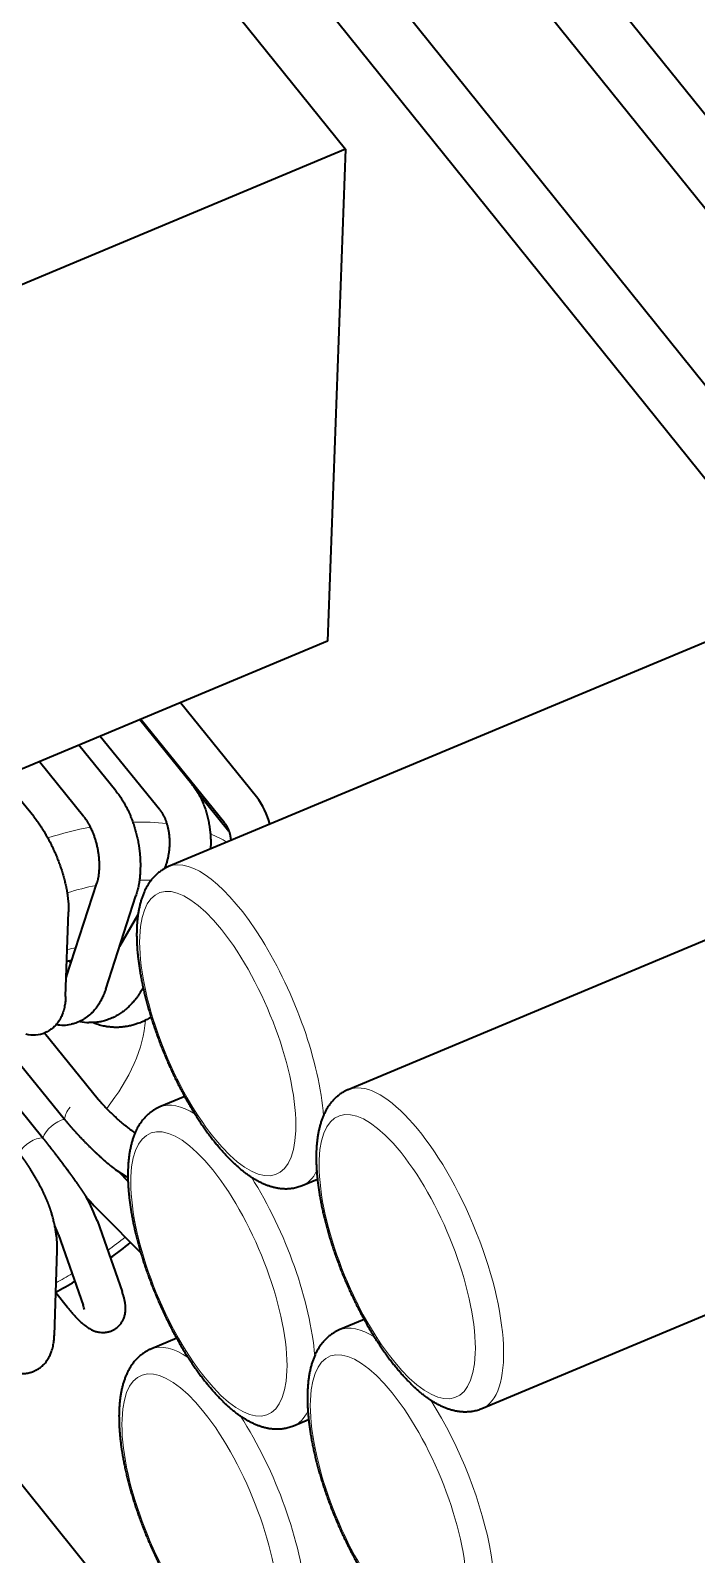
# Model space of a CAD drawing. Extents: x 23 to 417, y 3 to 294.
# Drawn here: x 363.26 to 366.49, y 124.53 to 131.93 of the extents above; entities that cross this region are included whole.
import ezdxf

# ---------------------------------------------------------------- set-up
doc = ezdxf.new("R2010")
doc.units = 0
doc.layers.get('0').update_dxf_attribs({"lineweight": 13})

# ---------------------------------------------------------------- blocks, each defined once
blk = doc.blocks.new('BLOCK4683')
at = {"color": 7, "lineweight": 35}
blk.add_line((88.586, 4.394), (-1.494, 116.384), dxfattribs=at)
blk = doc.blocks.new('BLOCK4697')
at = {"color": 7, "lineweight": 35}
for p, q in [((-15.001, 32.299), (43.858, -40.876)), ((-16.375, 31.724), (42.484, -41.451)), ((11.213, 6.273), (44.609, -35.246)), ((9.839, 5.698), (43.235, -35.821))]:
    blk.add_line(p, q, dxfattribs=at)
at = {"color": 7, "lineweight": 35, "ltscale": 0.167404}
blk.add_line((18.841, -14.912), (23.037, -20.129), dxfattribs=at)
at = {"color": 7, "lineweight": 35, "ltscale": 0.325814}
for p, q in [((23.037, -20.129), (11.015, -25.161)), ((22.6, -32.075), (10.578, -37.106))]:
    blk.add_line(p, q, dxfattribs=at)
at = {"color": 7, "lineweight": 35, "ltscale": 0.298843}
blk.add_line((23.037, -20.129), (22.6, -32.075), dxfattribs=at)
at = {"color": 7, "lineweight": 35, "ltscale": 0.358396}
for p, q in [((31.969, -32.012), (18.745, -37.546)), ((36.326, -37.428), (23.101, -42.962)), ((39.568, -45.176), (26.344, -50.711))]:
    blk.add_line(p, q, dxfattribs=at)
at = {"color": 7, "lineweight": 35, "ltscale": 0.073376}
blk.add_line((20.876, -35.851), (19.031, -33.569), dxfattribs=at)
at = {"color": 7, "lineweight": 35, "ltscale": 0.050164}
blk.add_line((19.308, -35.541), (18.047, -33.981), dxfattribs=at)
at = {"color": 7, "lineweight": 35, "ltscale": 0.080655}
blk.add_line((20.098, -36.48), (18.07, -33.971), dxfattribs=at)
at = {"color": 7, "lineweight": 35, "ltscale": 0.057442}
blk.add_line((18.53, -36.17), (17.086, -34.383), dxfattribs=at)
at = {"color": 7, "lineweight": 35, "ltscale": 0.035572}
blk.add_line((17.465, -35.705), (16.57, -34.598), dxfattribs=at)
at = {"color": 7, "lineweight": 35, "ltscale": 0.04285}
blk.add_line((16.687, -36.334), (15.61, -35.001), dxfattribs=at)
at = {"color": 7, "lineweight": 35, "ltscale": 0.030595}
blk.add_line((15.471, -36.332), (14.702, -35.38), dxfattribs=at)
at = {"color": 7, "lineweight": 35, "ltscale": 0.030753}
blk.add_line((19.435, -35.727), (20.208, -36.683), dxfattribs=at)
at = {"color": 7, "lineweight": 35, "ltscale": 0.059511}
for p, q in [((16.268, -40.213), (17.001, -37.948)), ((17.22, -40.521), (17.953, -38.256))]:
    blk.add_line(p, q, dxfattribs=at)
at = {"color": 7, "lineweight": 35, "ltscale": 0.051422}
for p, q in [((16.247, -40.697), (16.316, -38.641)), ((15.973, -48.92), (16.041, -46.864))]:
    blk.add_line(p, q, dxfattribs=at)
at = {"color": 7, "lineweight": 35, "ltscale": 0.022097}
blk.add_line((17.559, -39.474), (18.003, -38.71), dxfattribs=at)
at = {"color": 7, "lineweight": 35, "ltscale": 0.003026}
blk.add_line((16.276, -39.84), (16.395, -39.821), dxfattribs=at)
at = {"color": 7, "lineweight": 35, "ltscale": 0.00174}
blk.add_line((16.331, -39.831), (16.374, -39.885), dxfattribs=at)
at = {"color": 7, "lineweight": 35, "ltscale": 0.000519333}
blk.add_line((16.268, -40.213), (16.262, -40.232), dxfattribs=at)
at = {"color": 7, "lineweight": 35, "ltscale": 0.001478}
blk.add_line((18.098, -40.536), (18.128, -40.485), dxfattribs=at)
at = {"color": 7, "lineweight": 35, "ltscale": 0.001292}
blk.add_line((16.955, -41.353), (16.908, -41.333), dxfattribs=at)
at = {"color": 7, "lineweight": 35, "ltscale": 0.051754}
blk.add_line((15.737, -41.581), (17.039, -43.191), dxfattribs=at)
at = {"color": 7, "lineweight": 35, "ltscale": 0.053467}
blk.add_line((14.876, -42.015), (16.221, -43.679), dxfattribs=at)
at = {"color": 7, "lineweight": 35, "ltscale": 0.053729}
blk.add_line((14.345, -42.462), (15.696, -44.134), dxfattribs=at)
at = {"color": 7, "lineweight": 35, "ltscale": 0.016406}
for p, q in [((19.137, -43.128), (18.531, -43.381)), ((23.493, -48.544), (22.888, -48.797))]:
    blk.add_line(p, q, dxfattribs=at)
at = {"color": 7, "lineweight": 35, "ltscale": 0.007182}
blk.add_line((17.752, -45.181), (17.556, -44.971), dxfattribs=at)
at = {"color": 7, "lineweight": 35, "ltscale": 0.01}
for p, q in [((22.357, -45.141), (21.988, -45.295)), ((22.143, -50.975), (21.774, -51.13))]:
    blk.add_line(p, q, dxfattribs=at)
at = {"color": 7, "lineweight": 35, "ltscale": 0.045231}
for p, q in [((17.017, -46.158), (17.617, -47.865)), ((16.074, -46.49), (16.674, -48.196))]:
    blk.add_line(p, q, dxfattribs=at)
at = {"color": 7, "lineweight": 35, "ltscale": 0.033367}
blk.add_line((17.132, -45.977), (18.071, -46.926), dxfattribs=at)
at = {"color": 7, "lineweight": 35, "ltscale": 0.011234}
blk.add_line((16.289, -48.248), (16.007, -47.898), dxfattribs=at)
at = {"color": 7, "lineweight": 35, "ltscale": 0.016978}
blk.add_line((18.943, -48.998), (18.316, -49.26), dxfattribs=at)
at = {"color": 7, "lineweight": 35}
for centre, radius, start, end in [((19.528, -36.92), 1.72, 13.5136, 38.4104), ((16.189, -40.437), 0.957, 259.7795, 281.5288), ((16.864, -40.133), 1.201, 257.068, 267.5276), ((15.473, -40.891), 0.739, 254.9829, 292.1631), ((20.012, -41.159), 4.531, 235.5961, 240.1435), ((12.645, -47.783), 4.665, 20.3851, 28.3945), ((26.948, -36.372), 13.734, 222.08, 224.3794), ((13.584, -47.393), 2.649, 19.9351, 25.0596), ((9.746, -36.466), 13.019, 305.6287, 308.3502), ((10.186, -37.153), 12.203, 298.4906, 300.9884), ((15.989, -48.453), 0.731, 12.2814, 20.5065)]:
    blk.add_arc(centre, radius, start, end, dxfattribs=at)
at = {"color": 7, "lineweight": 13}
for centre, major_axis, ratio, start_param, end_param in [((14.749, -42.655), (-6.222, -5.028), 0.580228, 3.963904, 4.11845), ((14.749, -42.655), (-6.222, -5.028), 0.580228, 3.661771, 3.801009), ((14.749, -42.655), (-6.222, -5.028), 0.580228, 3.365503, 3.456997), ((20.366, -41.421), (-1.621, 3.874), 0.365278, 3.972947, 6.283164), ((15.261, -43.289), (-5.444, -4.4), 0.580228, 3.98324, 4.10299), ((19.937, -41.6), (-1.428, 3.413), 0.365278, 5.381185, 11.66437), ((15.261, -43.289), (-5.444, -4.4), 0.580228, 3.739519, 3.793849), ((15.261, -43.289), (-3.889, -3.143), 0.580228, 3.982335, 4.033062), ((15.261, -43.289), (-3.889, -3.143), 0.580228, 3.701947, 3.705207), ((16.224, -40.494), (-0.389, -0.314), 0.580228, 4.107845, 4.176913), ((14.749, -42.655), (-3.111, -2.514), 0.580228, 1.944299, 2.654278), ((24.723, -46.836), (-1.621, 3.874), 0.365278, 3.141572, 6.283164), ((20.153, -47.255), (-1.621, 3.874), 0.365278, 5.792624, 6.283164), ((15.261, -43.289), (-3.889, -3.143), 0.580228, 2.229232, 2.245642), ((24.293, -47.016), (-1.428, 3.413), 0.365278, 5.381185, 11.66437), ((16.65, -43.505), (-0.389, -0.314), 0.580228, 5.032707, 5.801534), ((19.723, -47.435), (-1.428, 3.413), 0.365278, 5.381185, 11.66437), ((16.105, -44.055), (-0.389, -0.314), 0.580228, 4.00208, 5.539735), ((15.477, -44.52), (-0.389, -0.314), 0.580228, 3.740281, 5.277936), ((15.261, -43.289), (-3.889, -3.143), 0.580228, 1.718488, 1.725798), ((20.153, -47.255), (-1.621, 3.874), 0.365278, 3.972947, 5.146515), ((20.366, -41.421), (-1.621, 3.874), 0.365278, 3.141572, 3.447319), ((15.261, -43.289), (-3.889, -3.143), 0.580228, 1.50817, 1.517861), ((15.261, -43.289), (-5.444, -4.4), 0.580228, 1.472308, 1.548787), ((15.261, -43.289), (-5.444, -4.4), 0.580228, 1.258158, 1.323625), ((24.509, -52.671), (-1.621, 3.874), 0.365278, 5.792624, 6.283164), ((19.937, -53.134), (-1.621, 3.874), 0.365278, 5.766769, 6.283164), ((24.08, -52.851), (-1.428, 3.413), 0.365278, 5.381185, 11.66437), ((19.508, -53.314), (-1.428, 3.413), 0.365278, 5.381185, 11.66437), ((24.509, -52.671), (-1.621, 3.874), 0.365278, 3.141572, 5.146515), ((19.937, -53.134), (-1.621, 3.874), 0.365278, 3.972947, 5.171092), ((20.153, -47.255), (-1.621, 3.874), 0.365278, 3.141572, 3.447319)]:
    blk.add_ellipse(centre, major_axis=major_axis, ratio=ratio, start_param=start_param, end_param=end_param, dxfattribs=at)
at = {"color": 7, "lineweight": 35}
for points, degree, knots in [([(17.465, -35.705), (17.477, -35.72), (17.501, -35.751), (17.536, -35.798), (17.569, -35.846), (17.602, -35.896), (17.634, -35.946), (17.664, -35.998), (17.694, -36.051), (17.727, -36.113), (17.76, -36.181), (17.794, -36.256), (17.823, -36.322), (17.847, -36.385), (17.869, -36.443), (17.89, -36.502), (17.909, -36.562), (17.928, -36.622), (17.945, -36.682), (17.961, -36.743), (17.976, -36.805), (17.99, -36.866), (18.003, -36.928), (18.014, -36.99), (18.024, -37.053), (18.033, -37.115), (18.041, -37.178), (18.047, -37.24), (18.052, -37.303), (18.056, -37.365), (18.059, -37.427), (18.06, -37.489), (18.06, -37.554), (18.058, -37.627), (18.054, -37.709), (18.048, -37.786), (18.04, -37.854), (18.032, -37.913), (18.023, -37.972), (18.012, -38.03), (17.999, -38.088), (17.985, -38.145), (17.97, -38.201), (17.959, -38.238), (17.953, -38.256)], 3, [0, 0, 0, 0, 0.058179, 0.116757, 0.175732, 0.235105, 0.294624, 0.354532, 0.414825, 0.475489, 0.56647, 0.643482, 0.720973, 0.783006, 0.845297, 0.907814, 0.970534, 1.033374, 1.096356, 1.159446, 1.222612, 1.28581, 1.34902, 1.412208, 1.47534, 1.538408, 1.601357, 1.664157, 1.726774, 1.789245, 1.851476, 1.913445, 1.975124, 2.046847, 2.133266, 2.218984, 2.279215, 2.339063, 2.398515, 2.457568, 2.516534, 2.575102, 2.633281, 2.691084, 2.691084, 2.691084, 2.691084]), ([(19.308, -35.541), (19.321, -35.557), (19.347, -35.59), (19.383, -35.641), (19.418, -35.693), (19.458, -35.757), (19.497, -35.826), (19.535, -35.902), (19.566, -35.967), (19.592, -36.03), (19.615, -36.09), (19.637, -36.151), (19.657, -36.212), (19.675, -36.274), (19.692, -36.337), (19.706, -36.4), (19.72, -36.464), (19.731, -36.529), (19.741, -36.594), (19.75, -36.659), (19.757, -36.732), (19.763, -36.811), (19.767, -36.898), (19.767, -36.979), (19.766, -37.054), (19.764, -37.098), (19.762, -37.12)], 3, [0, 0, 0, 0, 0.062309, 0.124869, 0.187682, 0.250856, 0.349924, 0.427061, 0.503725, 0.567525, 0.631604, 0.69595, 0.760535, 0.825221, 0.890142, 0.95529, 1.02063, 1.086083, 1.151708, 1.217493, 1.284238, 1.369889, 1.455234, 1.54731, 1.613544, 1.679787, 1.679787, 1.679787, 1.679787]), ([(18.53, -36.17), (18.536, -36.176), (18.547, -36.19), (18.562, -36.212), (18.578, -36.236), (18.597, -36.266), (18.616, -36.299), (18.635, -36.337), (18.651, -36.371), (18.665, -36.405), (18.677, -36.437), (18.689, -36.471), (18.701, -36.506), (18.711, -36.541), (18.721, -36.578), (18.73, -36.615), (18.738, -36.653), (18.745, -36.692), (18.751, -36.732), (18.756, -36.772), (18.761, -36.816), (18.764, -36.865), (18.767, -36.92), (18.767, -36.971), (18.766, -37.018), (18.764, -37.06), (18.762, -37.101), (18.758, -37.137), (18.753, -37.184), (18.745, -37.239), (18.734, -37.297), (18.724, -37.344), (18.714, -37.382), (18.704, -37.42), (18.693, -37.458), (18.681, -37.494), (18.668, -37.53), (18.654, -37.564), (18.645, -37.587), (18.64, -37.598)], 3, [0, 0, 0, 0, 0.025941, 0.053032, 0.081263, 0.110642, 0.158621, 0.197474, 0.237483, 0.271514, 0.306407, 0.342124, 0.378619, 0.415733, 0.45353, 0.491951, 0.53095, 0.570388, 0.610302, 0.650627, 0.69152, 0.744369, 0.797117, 0.856147, 0.897745, 0.939368, 0.981176, 1.020524, 1.049291, 1.122989, 1.186387, 1.226696, 1.266589, 1.306012, 1.344917, 1.383325, 1.421092, 1.458181, 1.494555, 1.494555, 1.494555, 1.494555]), ([(15.471, -36.332), (15.483, -36.346), (15.505, -36.374), (15.538, -36.417), (15.57, -36.462), (15.602, -36.507), (15.634, -36.553), (15.665, -36.6), (15.695, -36.648), (15.725, -36.697), (15.755, -36.747), (15.784, -36.797), (15.812, -36.848), (15.84, -36.9), (15.868, -36.952), (15.894, -37.005), (15.92, -37.059), (15.946, -37.113), (15.971, -37.168), (15.995, -37.223), (16.018, -37.278), (16.041, -37.334), (16.063, -37.389), (16.084, -37.445), (16.105, -37.502), (16.124, -37.558), (16.143, -37.614), (16.161, -37.67), (16.178, -37.727), (16.194, -37.783), (16.209, -37.839), (16.224, -37.895), (16.237, -37.95), (16.25, -38.006), (16.261, -38.061), (16.272, -38.115), (16.281, -38.17), (16.291, -38.231), (16.299, -38.298), (16.307, -38.369), (16.312, -38.432), (16.315, -38.488), (16.317, -38.539), (16.317, -38.59), (16.316, -38.624), (16.316, -38.641)], 3, [0, 0, 0, 0, 0.053647, 0.107895, 0.162731, 0.218148, 0.273992, 0.330377, 0.387272, 0.444647, 0.502413, 0.560594, 0.619155, 0.678054, 0.737231, 0.796664, 0.856315, 0.916139, 0.976083, 1.03611, 1.096176, 1.156236, 1.216247, 1.27616, 1.335931, 1.395517, 1.454889, 1.513991, 1.572779, 1.631217, 1.689305, 1.746969, 1.804173, 1.860885, 1.917173, 1.972916, 2.028097, 2.08269, 2.157875, 2.231899, 2.29586, 2.347998, 2.399582, 2.450635, 2.501189, 2.501189, 2.501189, 2.501189]), ([(16.687, -36.334), (16.693, -36.341), (16.706, -36.357), (16.724, -36.382), (16.742, -36.409), (16.761, -36.437), (16.779, -36.466), (16.797, -36.497), (16.815, -36.529), (16.836, -36.568), (16.857, -36.611), (16.879, -36.659), (16.898, -36.703), (16.914, -36.744), (16.929, -36.784), (16.943, -36.824), (16.956, -36.864), (16.969, -36.905), (16.981, -36.947), (16.992, -36.989), (17.002, -37.032), (17.012, -37.075), (17.021, -37.118), (17.028, -37.161), (17.035, -37.204), (17.042, -37.247), (17.047, -37.29), (17.051, -37.333), (17.055, -37.375), (17.057, -37.417), (17.059, -37.459), (17.06, -37.5), (17.06, -37.543), (17.059, -37.59), (17.056, -37.641), (17.052, -37.689), (17.048, -37.731), (17.043, -37.766), (17.038, -37.799), (17.032, -37.832), (17.025, -37.863), (17.018, -37.893), (17.01, -37.921), (17.004, -37.939), (17.001, -37.948)], 3, [0, 0, 0, 0, 0.029675, 0.060701, 0.093028, 0.126597, 0.161172, 0.196848, 0.233552, 0.271227, 0.328954, 0.3788, 0.429768, 0.471085, 0.512955, 0.555315, 0.598096, 0.641211, 0.684613, 0.728238, 0.772019, 0.815883, 0.859768, 0.903609, 0.947339, 0.990902, 1.034221, 1.077227, 1.119859, 1.162072, 1.203777, 1.244901, 1.285382, 1.331765, 1.386652, 1.439728, 1.476148, 1.511504, 1.54574, 1.578792, 1.610755, 1.641392, 1.670637, 1.698429, 1.698429, 1.698429, 1.698429]), ([(20.098, -36.48), (20.103, -36.486), (20.113, -36.499), (20.127, -36.518), (20.14, -36.539), (20.154, -36.561), (20.166, -36.585), (20.178, -36.609), (20.19, -36.635), (20.201, -36.662), (20.211, -36.69), (20.22, -36.719), (20.229, -36.749), (20.236, -36.78), (20.243, -36.812), (20.249, -36.845), (20.253, -36.879), (20.256, -36.902), (20.257, -36.913)], 3, [0, 0, 0, 0, 0.0234555, 0.0476674, 0.0726734, 0.0984875, 0.1249781, 0.1523017, 0.180462, 0.2094502, 0.2391138, 0.269603, 0.300894, 0.3329518, 0.3656547, 0.3990993, 0.4332559, 0.4680761, 0.4680761, 0.4680761, 0.4680761]), ([(18.745, -37.546), (18.722, -37.556), (18.678, -37.576), (18.622, -37.608), (18.575, -37.637), (18.538, -37.663), (18.502, -37.691), (18.467, -37.72), (18.433, -37.751), (18.401, -37.783), (18.37, -37.816), (18.34, -37.852), (18.311, -37.889), (18.279, -37.933), (18.247, -37.982), (18.214, -38.036), (18.185, -38.092), (18.16, -38.144), (18.14, -38.19), (18.124, -38.231), (18.108, -38.272), (18.094, -38.313), (18.08, -38.356), (18.067, -38.398), (18.056, -38.442), (18.045, -38.486), (18.035, -38.53), (18.025, -38.574), (18.017, -38.619), (18.009, -38.665), (18.002, -38.711), (17.996, -38.758), (17.99, -38.805), (17.985, -38.854), (17.981, -38.904), (17.977, -38.957), (17.975, -39.01), (17.972, -39.063), (17.971, -39.117), (17.97, -39.171), (17.97, -39.227), (17.971, -39.296), (17.974, -39.38), (17.979, -39.478), (17.986, -39.578), (17.994, -39.664), (18.002, -39.735), (18.008, -39.79), (18.015, -39.847), (18.023, -39.903), (18.031, -39.96), (18.039, -40.018), (18.049, -40.075), (18.058, -40.133), (18.069, -40.192), (18.079, -40.25), (18.091, -40.309), (18.103, -40.368), (18.115, -40.428), (18.128, -40.488), (18.142, -40.548), (18.156, -40.608), (18.171, -40.668), (18.186, -40.729), (18.201, -40.79), (18.217, -40.851), (18.234, -40.912), (18.251, -40.973), (18.269, -41.035), (18.287, -41.096), (18.305, -41.158), (18.324, -41.22), (18.344, -41.281), (18.364, -41.343), (18.384, -41.405), (18.405, -41.467), (18.426, -41.529), (18.448, -41.591), (18.47, -41.653), (18.493, -41.715), (18.516, -41.777), (18.539, -41.839), (18.563, -41.9), (18.588, -41.962), (18.612, -42.023), (18.637, -42.085), (18.663, -42.146), (18.689, -42.207), (18.715, -42.268), (18.741, -42.328), (18.768, -42.389), (18.796, -42.449), (18.823, -42.509), (18.851, -42.569), (18.88, -42.628), (18.908, -42.688), (18.937, -42.746), (18.966, -42.805), (18.996, -42.863), (19.026, -42.921), (19.056, -42.979), (19.087, -43.036), (19.117, -43.093), (19.148, -43.149), (19.18, -43.205), (19.211, -43.26), (19.243, -43.315), (19.275, -43.37), (19.307, -43.424), (19.339, -43.478), (19.372, -43.531), (19.405, -43.584), (19.438, -43.636), (19.471, -43.687), (19.505, -43.738), (19.539, -43.789), (19.572, -43.839), (19.606, -43.888), (19.641, -43.937), (19.675, -43.985), (19.71, -44.032), (19.744, -44.079), (19.779, -44.125), (19.814, -44.171), (19.849, -44.215), (19.873, -44.245), (19.884, -44.26)], 3, [0, 0, 0, 0, 0.073556, 0.147034, 0.192854, 0.238583, 0.284209, 0.329723, 0.375119, 0.420396, 0.465559, 0.510617, 0.559775, 0.608846, 0.672294, 0.735717, 0.799198, 0.862822, 0.906462, 0.950238, 0.994183, 1.038325, 1.082692, 1.12731, 1.172204, 1.217403, 1.262603, 1.308145, 1.354047, 1.400326, 1.446998, 1.494078, 1.541579, 1.589516, 1.641351, 1.693709, 1.746599, 1.800029, 1.854006, 1.908537, 1.963624, 2.019271, 2.116282, 2.214953, 2.315274, 2.417228, 2.472913, 2.529128, 2.585739, 2.64286, 2.700372, 2.758373, 2.816757, 2.875609, 2.93481, 2.994457, 3.054461, 3.114888, 3.175657, 3.236824, 3.298316, 3.360181, 3.422342, 3.484848, 3.547642, 3.610754, 3.674133, 3.737805, 3.801719, 3.865898, 3.930291, 3.99492, 4.059744, 4.124776, 4.189978, 4.255359, 4.320884, 4.386558, 4.452348, 4.518257, 4.584258, 4.650347, 4.716502, 4.782715, 4.848967, 4.915246, 4.981537, 5.047825, 5.114097, 5.180336, 5.246532, 5.312664, 5.378727, 5.444696, 5.51057, 5.57632, 5.641947, 5.70742, 5.772744, 5.837885, 5.902851, 5.967605, 6.032164, 6.096482, 6.160576, 6.224401, 6.287979, 6.35126, 6.414271, 6.476959, 6.539365, 6.601421, 6.663167, 6.724536, 6.785576, 6.846214, 6.906507, 6.966375, 7.025901, 7.084977, 7.14368, 7.201912, 7.259759, 7.317113, 7.374075, 7.430524, 7.430524, 7.430524, 7.430524]), ([(16.247, -40.697), (16.246, -40.717), (16.245, -40.756), (16.239, -40.823), (16.23, -40.892), (16.216, -40.964), (16.2, -41.031), (16.182, -41.089), (16.163, -41.139), (16.142, -41.188), (16.115, -41.242), (16.082, -41.296), (16.047, -41.347), (16.01, -41.391), (15.971, -41.432), (15.939, -41.459), (15.898, -41.493), (15.855, -41.523), (15.799, -41.554), (15.768, -41.568), (15.752, -41.575)], 3, [0, 0, 0, 0, 0.059115, 0.11771, 0.201094, 0.269653, 0.338249, 0.405554, 0.452192, 0.499096, 0.565164, 0.631936, 0.690695, 0.749985, 0.804602, 0.859585, 0.875174, 0.964634, 1.016115, 1.067703, 1.067703, 1.067703, 1.067703]), ([(17.22, -40.521), (17.214, -40.539), (17.201, -40.576), (17.181, -40.629), (17.159, -40.682), (17.136, -40.733), (17.111, -40.783), (17.084, -40.832), (17.054, -40.882), (17.021, -40.932), (16.986, -40.981), (16.949, -41.026), (16.911, -41.069), (16.866, -41.116), (16.812, -41.164), (16.749, -41.213), (16.701, -41.245), (16.652, -41.274), (16.601, -41.302), (16.53, -41.332), (16.457, -41.357), (16.407, -41.37), (16.38, -41.375)], 3, [0, 0, 0, 0, 0.057956, 0.115566, 0.172855, 0.229845, 0.284074, 0.338093, 0.398568, 0.458866, 0.518513, 0.578067, 0.634497, 0.690902, 0.773181, 0.851242, 0.929376, 0.944572, 1.024034, 1.1036, 1.174595, 1.257067, 1.257067, 1.257067, 1.257067]), ([(18.098, -40.536), (18.081, -40.565), (18.05, -40.615), (18.004, -40.684), (17.962, -40.741), (17.92, -40.793), (17.88, -40.841), (17.838, -40.886), (17.798, -40.927), (17.747, -40.976), (17.685, -41.03), (17.616, -41.082), (17.556, -41.123), (17.503, -41.155), (17.449, -41.186), (17.391, -41.215), (17.33, -41.242), (17.269, -41.264), (17.212, -41.283), (17.157, -41.298), (17.098, -41.311), (17.036, -41.322), (16.974, -41.329), (16.899, -41.334), (16.845, -41.334), (16.812, -41.333)], 3, [0, 0, 0, 0, 0.10133, 0.176222, 0.250748, 0.313168, 0.375342, 0.437274, 0.498971, 0.54766, 0.647039, 0.745948, 0.806659, 0.867234, 0.930253, 0.993164, 1.062051, 1.130845, 1.186293, 1.241702, 1.304324, 1.366913, 1.429327, 1.491721, 1.5913, 1.5913, 1.5913, 1.5913]), ([(18.32, -41.203), (18.29, -41.221), (18.241, -41.249), (18.172, -41.284), (18.113, -41.311), (18.052, -41.336), (17.997, -41.357), (17.929, -41.38), (17.847, -41.403), (17.751, -41.424), (17.66, -41.438), (17.574, -41.447), (17.496, -41.45), (17.425, -41.449), (17.367, -41.446), (17.308, -41.44), (17.261, -41.434), (17.212, -41.426), (17.162, -41.416), (17.1, -41.401), (17.037, -41.383), (16.989, -41.366), (16.962, -41.356), (16.955, -41.353)], 3, [0, 0, 0, 0, 0.102347, 0.16838, 0.233565, 0.298574, 0.364642, 0.411498, 0.513207, 0.620919, 0.704801, 0.788303, 0.881062, 0.94007, 0.998835, 1.057548, 1.117205, 1.141307, 1.205086, 1.269903, 1.334689, 1.399657, 1.421936, 1.421936, 1.421936, 1.421936]), ([(17.932, -44.013), (17.919, -44.003), (17.893, -43.985), (17.854, -43.956), (17.816, -43.927), (17.777, -43.897), (17.738, -43.867), (17.699, -43.836), (17.661, -43.804), (17.622, -43.772), (17.584, -43.74), (17.547, -43.708), (17.509, -43.675), (17.472, -43.642), (17.436, -43.608), (17.4, -43.575), (17.365, -43.542), (17.331, -43.509), (17.297, -43.475), (17.265, -43.442), (17.233, -43.409), (17.202, -43.377), (17.172, -43.345), (17.143, -43.313), (17.115, -43.281), (17.088, -43.251), (17.063, -43.221), (17.047, -43.201), (17.039, -43.191)], 3, [0, 0, 0, 0, 0.047508, 0.095599, 0.144186, 0.193187, 0.242533, 0.292142, 0.341932, 0.391824, 0.441742, 0.491603, 0.541334, 0.590851, 0.640074, 0.688921, 0.737329, 0.785204, 0.832465, 0.879031, 0.924847, 0.969808, 1.013831, 1.056838, 1.098775, 1.139526, 1.179004, 1.21712, 1.21712, 1.21712, 1.21712]), ([(23.101, -42.962), (23.079, -42.971), (23.034, -42.992), (22.978, -43.023), (22.931, -43.053), (22.894, -43.079), (22.858, -43.107), (22.823, -43.136), (22.789, -43.167), (22.757, -43.199), (22.727, -43.232), (22.696, -43.267), (22.667, -43.305), (22.635, -43.349), (22.603, -43.398), (22.571, -43.452), (22.541, -43.508), (22.516, -43.56), (22.496, -43.606), (22.48, -43.646), (22.464, -43.688), (22.45, -43.729), (22.436, -43.771), (22.424, -43.814), (22.412, -43.858), (22.401, -43.901), (22.391, -43.946), (22.382, -43.99), (22.373, -44.035), (22.365, -44.081), (22.358, -44.127), (22.352, -44.174), (22.347, -44.221), (22.342, -44.27), (22.337, -44.32), (22.334, -44.373), (22.331, -44.425), (22.329, -44.479), (22.327, -44.533), (22.327, -44.587), (22.327, -44.642), (22.328, -44.712), (22.33, -44.795), (22.335, -44.894), (22.343, -44.994), (22.35, -45.08), (22.358, -45.15), (22.364, -45.206), (22.371, -45.262), (22.379, -45.319), (22.387, -45.376), (22.396, -45.433), (22.405, -45.491), (22.415, -45.549), (22.425, -45.607), (22.436, -45.666), (22.447, -45.725), (22.459, -45.784), (22.472, -45.844), (22.485, -45.903), (22.498, -45.963), (22.512, -46.024), (22.527, -46.084), (22.542, -46.145), (22.557, -46.205), (22.573, -46.266), (22.59, -46.328), (22.607, -46.389), (22.625, -46.45), (22.643, -46.512), (22.661, -46.574), (22.68, -46.635), (22.7, -46.697), (22.72, -46.759), (22.74, -46.821), (22.761, -46.883), (22.782, -46.945), (22.804, -47.007), (22.826, -47.069), (22.849, -47.131), (22.872, -47.193), (22.896, -47.254), (22.919, -47.316), (22.944, -47.378), (22.968, -47.439), (22.993, -47.5), (23.019, -47.562), (23.045, -47.623), (23.071, -47.684), (23.098, -47.744), (23.125, -47.805), (23.152, -47.865), (23.179, -47.925), (23.207, -47.985), (23.236, -48.044), (23.264, -48.103), (23.293, -48.162), (23.323, -48.221), (23.352, -48.279), (23.382, -48.337), (23.412, -48.394), (23.443, -48.452), (23.473, -48.508), (23.504, -48.565), (23.536, -48.621), (23.567, -48.676), (23.599, -48.731), (23.631, -48.786), (23.663, -48.84), (23.696, -48.894), (23.728, -48.947), (23.761, -48.999), (23.794, -49.051), (23.828, -49.103), (23.861, -49.154), (23.895, -49.204), (23.929, -49.254), (23.963, -49.304), (23.997, -49.352), (24.031, -49.4), (24.066, -49.448), (24.1, -49.495), (24.135, -49.541), (24.17, -49.586), (24.205, -49.631), (24.229, -49.661), (24.241, -49.675)], 3, [0, 0, 0, 0, 0.073556, 0.147034, 0.192854, 0.238583, 0.284209, 0.329723, 0.375119, 0.420396, 0.465559, 0.510617, 0.559775, 0.608846, 0.672294, 0.735717, 0.799198, 0.862822, 0.906462, 0.950238, 0.994183, 1.038325, 1.082692, 1.12731, 1.172204, 1.217403, 1.262603, 1.308145, 1.354047, 1.400326, 1.446998, 1.494078, 1.541579, 1.589516, 1.641351, 1.693709, 1.746599, 1.800029, 1.854006, 1.908537, 1.963624, 2.019271, 2.116282, 2.214953, 2.315274, 2.417228, 2.472913, 2.529128, 2.585739, 2.64286, 2.700372, 2.758373, 2.816757, 2.875609, 2.93481, 2.994457, 3.054461, 3.114888, 3.175657, 3.236824, 3.298316, 3.360181, 3.422342, 3.484848, 3.547642, 3.610754, 3.674133, 3.737805, 3.801719, 3.865898, 3.930291, 3.99492, 4.059744, 4.124776, 4.189978, 4.255359, 4.320884, 4.386558, 4.452348, 4.518257, 4.584258, 4.650347, 4.716502, 4.782715, 4.848967, 4.915246, 4.981537, 5.047825, 5.114097, 5.180336, 5.246532, 5.312664, 5.378727, 5.444696, 5.51057, 5.57632, 5.641947, 5.70742, 5.772744, 5.837885, 5.902851, 5.967605, 6.032164, 6.096482, 6.160576, 6.224401, 6.287979, 6.35126, 6.414271, 6.476959, 6.539365, 6.601421, 6.663167, 6.724536, 6.785576, 6.846214, 6.906507, 6.966375, 7.025901, 7.084977, 7.14368, 7.201912, 7.259759, 7.317113, 7.374075, 7.430524, 7.430524, 7.430524, 7.430524]), ([(18.531, -43.381), (18.509, -43.391), (18.464, -43.411), (18.408, -43.442), (18.362, -43.472), (18.324, -43.498), (18.288, -43.526), (18.253, -43.555), (18.22, -43.586), (18.187, -43.618), (18.157, -43.651), (18.127, -43.686), (18.097, -43.724), (18.065, -43.768), (18.033, -43.817), (18.001, -43.871), (17.971, -43.927), (17.946, -43.979), (17.926, -44.025), (17.91, -44.065), (17.894, -44.107), (17.88, -44.148), (17.866, -44.191), (17.854, -44.233), (17.842, -44.277), (17.831, -44.32), (17.821, -44.365), (17.812, -44.409), (17.803, -44.454), (17.795, -44.5), (17.788, -44.546), (17.782, -44.593), (17.777, -44.64), (17.772, -44.689), (17.767, -44.739), (17.764, -44.792), (17.761, -44.844), (17.759, -44.898), (17.757, -44.952), (17.757, -45.006), (17.757, -45.061), (17.758, -45.131), (17.76, -45.214), (17.766, -45.313), (17.773, -45.413), (17.781, -45.499), (17.788, -45.569), (17.794, -45.625), (17.801, -45.682), (17.809, -45.738), (17.817, -45.795), (17.826, -45.852), (17.835, -45.91), (17.845, -45.968), (17.855, -46.026), (17.866, -46.085), (17.877, -46.144), (17.889, -46.203), (17.902, -46.263), (17.915, -46.322), (17.928, -46.382), (17.942, -46.443), (17.957, -46.503), (17.972, -46.564), (17.988, -46.625), (18.004, -46.686), (18.02, -46.747), (18.037, -46.808), (18.055, -46.869), (18.073, -46.931), (18.092, -46.993), (18.111, -47.054), (18.13, -47.116), (18.15, -47.178), (18.17, -47.24), (18.191, -47.302), (18.213, -47.364), (18.234, -47.426), (18.257, -47.488), (18.279, -47.55), (18.302, -47.612), (18.326, -47.673), (18.35, -47.735), (18.374, -47.797), (18.399, -47.858), (18.424, -47.92), (18.449, -47.981), (18.475, -48.042), (18.501, -48.103), (18.528, -48.163), (18.555, -48.224), (18.582, -48.284), (18.61, -48.344), (18.638, -48.404), (18.666, -48.463), (18.695, -48.522), (18.724, -48.581), (18.753, -48.64), (18.782, -48.698), (18.812, -48.756), (18.842, -48.813), (18.873, -48.871), (18.904, -48.927), (18.935, -48.984), (18.966, -49.04), (18.997, -49.095), (19.029, -49.15), (19.061, -49.205), (19.093, -49.259), (19.126, -49.313), (19.158, -49.366), (19.191, -49.418), (19.224, -49.471), (19.258, -49.522), (19.291, -49.573), (19.325, -49.624), (19.359, -49.673), (19.393, -49.723), (19.427, -49.771), (19.461, -49.819), (19.496, -49.867), (19.531, -49.914), (19.565, -49.96), (19.6, -50.005), (19.635, -50.05), (19.659, -50.08), (19.671, -50.095)], 3, [0, 0, 0, 0, 0.073556, 0.147034, 0.192854, 0.238583, 0.284209, 0.329723, 0.375119, 0.420396, 0.465559, 0.510617, 0.559775, 0.608846, 0.672294, 0.735717, 0.799198, 0.862822, 0.906462, 0.950238, 0.994183, 1.038325, 1.082692, 1.12731, 1.172204, 1.217403, 1.262603, 1.308145, 1.354047, 1.400326, 1.446998, 1.494078, 1.541579, 1.589516, 1.641351, 1.693709, 1.746599, 1.800029, 1.854006, 1.908537, 1.963624, 2.019271, 2.116282, 2.214953, 2.315274, 2.417228, 2.472913, 2.529128, 2.585739, 2.64286, 2.700372, 2.758373, 2.816757, 2.875609, 2.93481, 2.994457, 3.054461, 3.114888, 3.175657, 3.236824, 3.298316, 3.360181, 3.422342, 3.484848, 3.547642, 3.610754, 3.674133, 3.737805, 3.801719, 3.865898, 3.930291, 3.99492, 4.059744, 4.124776, 4.189978, 4.255359, 4.320884, 4.386558, 4.452348, 4.518257, 4.584258, 4.650347, 4.716502, 4.782715, 4.848967, 4.915246, 4.981537, 5.047825, 5.114097, 5.180336, 5.246532, 5.312664, 5.378727, 5.444696, 5.51057, 5.57632, 5.641947, 5.70742, 5.772744, 5.837885, 5.902851, 5.967605, 6.032164, 6.096482, 6.160576, 6.224401, 6.287979, 6.35126, 6.414271, 6.476959, 6.539365, 6.601421, 6.663167, 6.724536, 6.785576, 6.846214, 6.906507, 6.966375, 7.025901, 7.084977, 7.14368, 7.201912, 7.259759, 7.317113, 7.374075, 7.430524, 7.430524, 7.430524, 7.430524]), ([(17.452, -44.897), (17.414, -44.871), (17.369, -44.837), (17.328, -44.804), (17.179, -44.679), (17.022, -44.535), (16.92, -44.438), (16.707, -44.227), (16.501, -44.007), (16.398, -43.892), (16.305, -43.784), (16.221, -43.679)], 5, [0, 0, 0, 0, 0, 0, 0.521947, 0.521947, 0.521947, 1.677059, 1.677059, 1.677059, 2.837304, 2.837304, 2.837304, 2.837304, 2.837304, 2.837304]), ([(16.749, -45.564), (16.746, -45.558), (16.742, -45.551), (16.737, -45.543), (16.726, -45.526), (16.714, -45.507), (16.707, -45.497), (16.668, -45.438), (16.623, -45.371), (16.595, -45.331), (16.491, -45.183), (16.38, -45.029), (16.311, -44.935), (16.147, -44.713), (15.978, -44.491), (15.88, -44.364), (15.786, -44.245), (15.696, -44.134)], 5, [0, 0, 0, 0, 0, 0, 0.123674, 0.123674, 0.123674, 0.247347, 0.247347, 0.247347, 0.848095, 0.848095, 0.848095, 1.755513, 1.755513, 1.755513, 2.98733, 2.98733, 2.98733, 2.98733, 2.98733, 2.98733]), ([(21.988, -45.295), (21.971, -45.302), (21.936, -45.316), (21.883, -45.333), (21.829, -45.347), (21.777, -45.357), (21.729, -45.365), (21.684, -45.37), (21.639, -45.373), (21.593, -45.374), (21.548, -45.373), (21.504, -45.37), (21.459, -45.366), (21.421, -45.361), (21.385, -45.355), (21.35, -45.349), (21.31, -45.34), (21.271, -45.33), (21.232, -45.319), (21.193, -45.306), (21.154, -45.293), (21.116, -45.279), (21.077, -45.263), (21.038, -45.246), (20.998, -45.227), (20.958, -45.207), (20.919, -45.187), (20.879, -45.165), (20.841, -45.143), (20.802, -45.119), (20.763, -45.094), (20.725, -45.069), (20.687, -45.043), (20.649, -45.016), (20.612, -44.988), (20.574, -44.959), (20.537, -44.929), (20.5, -44.899), (20.464, -44.869), (20.431, -44.839), (20.399, -44.811), (20.367, -44.782), (20.335, -44.752), (20.303, -44.722), (20.271, -44.691), (20.24, -44.66), (20.206, -44.625), (20.171, -44.588), (20.134, -44.549), (20.098, -44.51), (20.062, -44.47), (20.026, -44.429), (19.991, -44.388), (19.955, -44.346), (19.92, -44.303), (19.896, -44.274), (19.884, -44.26)], 3, [0, 0, 0, 0, 0.055913, 0.111892, 0.167724, 0.223436, 0.268926, 0.314303, 0.359564, 0.404707, 0.449735, 0.494655, 0.539478, 0.584221, 0.608791, 0.649555, 0.690297, 0.731038, 0.771801, 0.812607, 0.853482, 0.894449, 0.935529, 0.979335, 1.023325, 1.067529, 1.111975, 1.156687, 1.201691, 1.247009, 1.292666, 1.338401, 1.384509, 1.431004, 1.477902, 1.525216, 1.572959, 1.621142, 1.669777, 1.71223, 1.755033, 1.798188, 1.8417, 1.885571, 1.929805, 1.974402, 2.019357, 2.074706, 2.127422, 2.180623, 2.234308, 2.288473, 2.343116, 2.398235, 2.45379, 2.509879, 2.509879, 2.509879, 2.509879]), ([(15.897, -45.927), (15.881, -45.874), (15.862, -45.819), (15.843, -45.768), (15.772, -45.589), (15.686, -45.407), (15.625, -45.286), (15.509, -45.074), (15.382, -44.869), (15.325, -44.781), (15.249, -44.673), (15.172, -44.571), (15.153, -44.546), (15.134, -44.522), (15.115, -44.498)], 5, [0, 0, 0, 0, 0, 0, 0.511629, 0.511629, 0.511629, 1.577455, 1.577455, 1.577455, 2.3728, 2.3728, 2.3728, 2.635863, 2.635863, 2.635863, 2.635863, 2.635863, 2.635863]), ([(16.041, -46.864), (16.042, -46.847), (16.043, -46.813), (16.042, -46.762), (16.041, -46.711), (16.038, -46.655), (16.033, -46.592), (16.025, -46.521), (16.016, -46.454), (16.007, -46.393), (15.997, -46.338), (15.987, -46.284), (15.975, -46.229), (15.963, -46.173), (15.949, -46.118), (15.935, -46.062), (15.918, -45.998), (15.905, -45.953), (15.897, -45.927)], 3, [0, 0, 0, 0, 0.0505541, 0.101607, 0.1531912, 0.2053291, 0.2692899, 0.3433142, 0.4184987, 0.4730919, 0.5282725, 0.5840158, 0.6403034, 0.6970157, 0.7542196, 0.8118836, 0.8699717, 0.9525078, 0.9525078, 0.9525078, 0.9525078]), ([(17.441, -48.774), (17.462, -48.761), (17.503, -48.731), (17.547, -48.689), (17.58, -48.65), (17.61, -48.609), (17.644, -48.551), (17.674, -48.476), (17.69, -48.41), (17.699, -48.352), (17.703, -48.301), (17.702, -48.243), (17.699, -48.199), (17.694, -48.161), (17.689, -48.128), (17.682, -48.089), (17.673, -48.05), (17.664, -48.013), (17.653, -47.975), (17.642, -47.939), (17.63, -47.902), (17.622, -47.877), (17.617, -47.865)], 3, [0, 0, 0, 0, 0.07486, 0.150087, 0.183243, 0.226216, 0.303711, 0.38382, 0.468577, 0.504445, 0.562545, 0.621455, 0.677485, 0.695869, 0.736166, 0.775947, 0.815441, 0.85504, 0.892844, 0.931096, 0.969947, 1.009503, 1.009503, 1.009503, 1.009503]), ([(16.289, -48.248), (16.292, -48.252), (16.314, -48.278), (16.353, -48.326), (16.399, -48.38), (16.437, -48.422), (16.466, -48.454), (16.495, -48.485), (16.523, -48.515), (16.552, -48.544), (16.58, -48.572), (16.609, -48.599), (16.635, -48.623), (16.668, -48.651), (16.707, -48.684), (16.755, -48.719), (16.802, -48.751), (16.849, -48.778), (16.888, -48.798), (16.935, -48.818), (16.992, -48.837), (17.071, -48.854), (17.141, -48.859), (17.193, -48.856), (17.244, -48.85), (17.305, -48.837), (17.376, -48.811), (17.42, -48.787), (17.441, -48.774)], 3, [0, 0, 0, 0, 0.014667, 0.101414, 0.185035, 0.229058, 0.27216, 0.314346, 0.355648, 0.396344, 0.436256, 0.47547, 0.514088, 0.541423, 0.605249, 0.669321, 0.718907, 0.774939, 0.833851, 0.849195, 0.927792, 1.01255, 1.092659, 1.135318, 1.170228, 1.24627, 1.321497, 1.396357, 1.396357, 1.396357, 1.396357]), ([(22.888, -48.797), (22.865, -48.806), (22.82, -48.827), (22.764, -48.858), (22.718, -48.888), (22.68, -48.914), (22.644, -48.942), (22.609, -48.971), (22.576, -49.002), (22.544, -49.034), (22.513, -49.067), (22.483, -49.102), (22.453, -49.14), (22.422, -49.183), (22.389, -49.232), (22.357, -49.287), (22.327, -49.343), (22.303, -49.394), (22.282, -49.441), (22.266, -49.481), (22.251, -49.522), (22.236, -49.564), (22.223, -49.606), (22.21, -49.649), (22.198, -49.692), (22.187, -49.736), (22.177, -49.78), (22.168, -49.825), (22.159, -49.87), (22.152, -49.916), (22.145, -49.962), (22.138, -50.009), (22.133, -50.056), (22.128, -50.105), (22.124, -50.155), (22.12, -50.207), (22.117, -50.26), (22.115, -50.314), (22.114, -50.368), (22.113, -50.422), (22.113, -50.477), (22.114, -50.546), (22.117, -50.63), (22.122, -50.729), (22.129, -50.829), (22.137, -50.914), (22.144, -50.985), (22.151, -51.041), (22.158, -51.097), (22.165, -51.154), (22.173, -51.211), (22.182, -51.268), (22.191, -51.326), (22.201, -51.384), (22.211, -51.442), (22.222, -51.501), (22.233, -51.56), (22.245, -51.619), (22.258, -51.678), (22.271, -51.738), (22.284, -51.798), (22.298, -51.858), (22.313, -51.919), (22.328, -51.979), (22.344, -52.04), (22.36, -52.101), (22.376, -52.163), (22.394, -52.224), (22.411, -52.285), (22.429, -52.347), (22.448, -52.409), (22.467, -52.47), (22.486, -52.532), (22.506, -52.594), (22.527, -52.656), (22.547, -52.718), (22.569, -52.78), (22.591, -52.842), (22.613, -52.904), (22.635, -52.966), (22.658, -53.027), (22.682, -53.089), (22.706, -53.151), (22.73, -53.213), (22.755, -53.274), (22.78, -53.335), (22.805, -53.397), (22.831, -53.458), (22.857, -53.518), (22.884, -53.579), (22.911, -53.64), (22.938, -53.7), (22.966, -53.76), (22.994, -53.82), (23.022, -53.879), (23.051, -53.938), (23.08, -53.997), (23.109, -54.056), (23.139, -54.114), (23.168, -54.172), (23.199, -54.229), (23.229, -54.286), (23.26, -54.343), (23.291, -54.4), (23.322, -54.455), (23.354, -54.511), (23.385, -54.566), (23.417, -54.621), (23.45, -54.675), (23.482, -54.728), (23.515, -54.782), (23.548, -54.834), (23.581, -54.886), (23.614, -54.938), (23.647, -54.989), (23.681, -55.039), (23.715, -55.089), (23.749, -55.138), (23.783, -55.187), (23.818, -55.235), (23.852, -55.283), (23.887, -55.33), (23.922, -55.376), (23.956, -55.421), (23.992, -55.466), (24.015, -55.496), (24.027, -55.51)], 3, [0, 0, 0, 0, 0.073556, 0.147034, 0.192854, 0.238583, 0.284209, 0.329723, 0.375119, 0.420396, 0.465559, 0.510617, 0.559775, 0.608846, 0.672294, 0.735717, 0.799198, 0.862822, 0.906462, 0.950238, 0.994183, 1.038325, 1.082692, 1.12731, 1.172204, 1.217403, 1.262603, 1.308145, 1.354047, 1.400326, 1.446998, 1.494078, 1.541579, 1.589516, 1.641351, 1.693709, 1.746599, 1.800029, 1.854006, 1.908537, 1.963624, 2.019271, 2.116282, 2.214953, 2.315274, 2.417228, 2.472913, 2.529128, 2.585739, 2.64286, 2.700372, 2.758373, 2.816757, 2.875609, 2.93481, 2.994457, 3.054461, 3.114888, 3.175657, 3.236824, 3.298316, 3.360181, 3.422342, 3.484848, 3.547642, 3.610754, 3.674133, 3.737805, 3.801719, 3.865898, 3.930291, 3.99492, 4.059744, 4.124776, 4.189978, 4.255359, 4.320884, 4.386558, 4.452348, 4.518257, 4.584258, 4.650347, 4.716502, 4.782715, 4.848967, 4.915246, 4.981537, 5.047825, 5.114097, 5.180336, 5.246532, 5.312664, 5.378727, 5.444696, 5.51057, 5.57632, 5.641947, 5.70742, 5.772744, 5.837885, 5.902851, 5.967605, 6.032164, 6.096482, 6.160576, 6.224401, 6.287979, 6.35126, 6.414271, 6.476959, 6.539365, 6.601421, 6.663167, 6.724536, 6.785576, 6.846214, 6.906507, 6.966375, 7.025901, 7.084977, 7.14368, 7.201912, 7.259759, 7.317113, 7.374075, 7.430524, 7.430524, 7.430524, 7.430524]), ([(15.477, -49.798), (15.493, -49.791), (15.524, -49.777), (15.58, -49.746), (15.623, -49.716), (15.665, -49.682), (15.696, -49.655), (15.736, -49.613), (15.774, -49.567), (15.81, -49.516), (15.842, -49.462), (15.868, -49.41), (15.889, -49.362), (15.907, -49.312), (15.925, -49.254), (15.942, -49.187), (15.955, -49.115), (15.964, -49.046), (15.97, -48.979), (15.972, -48.94), (15.973, -48.92)], 3, [0, 0, 0, 0, 0.051588, 0.103069, 0.192529, 0.208118, 0.263101, 0.317718, 0.379998, 0.441643, 0.505436, 0.568607, 0.615511, 0.662149, 0.729454, 0.79805, 0.866609, 0.949993, 1.008588, 1.067703, 1.067703, 1.067703, 1.067703]), ([(14.353, -49.379), (14.371, -49.399), (14.401, -49.433), (14.445, -49.478), (14.483, -49.515), (14.521, -49.551), (14.556, -49.581), (14.597, -49.615), (14.65, -49.655), (14.71, -49.696), (14.773, -49.734), (14.837, -49.767), (14.906, -49.797), (14.976, -49.821), (15.036, -49.836), (15.092, -49.846), (15.133, -49.85), (15.175, -49.853), (15.218, -49.853), (15.272, -49.85), (15.326, -49.843), (15.369, -49.834), (15.42, -49.82), (15.453, -49.808), (15.477, -49.798)], 3, [0, 0, 0, 0, 0.081518, 0.13725, 0.189016, 0.240303, 0.293562, 0.327836, 0.40052, 0.491989, 0.546243, 0.62168, 0.70566, 0.773233, 0.842678, 0.891751, 0.942721, 0.965269, 1.017852, 1.073929, 1.127062, 1.181129, 1.206136, 1.284959, 1.284959, 1.284959, 1.284959]), ([(18.316, -49.26), (18.293, -49.269), (18.249, -49.29), (18.193, -49.321), (18.146, -49.351), (18.109, -49.377), (18.073, -49.405), (18.038, -49.434), (18.004, -49.465), (17.972, -49.497), (17.942, -49.53), (17.911, -49.565), (17.882, -49.603), (17.85, -49.646), (17.818, -49.695), (17.786, -49.75), (17.756, -49.806), (17.731, -49.858), (17.711, -49.904), (17.695, -49.944), (17.679, -49.985), (17.665, -50.027), (17.651, -50.069), (17.638, -50.112), (17.627, -50.156), (17.616, -50.199), (17.606, -50.243), (17.596, -50.288), (17.588, -50.333), (17.58, -50.379), (17.573, -50.425), (17.567, -50.472), (17.561, -50.519), (17.556, -50.568), (17.552, -50.618), (17.548, -50.67), (17.546, -50.723), (17.543, -50.777), (17.542, -50.831), (17.541, -50.885), (17.542, -50.94), (17.543, -51.009), (17.545, -51.093), (17.55, -51.192), (17.558, -51.292), (17.565, -51.377), (17.573, -51.448), (17.579, -51.504), (17.586, -51.56), (17.594, -51.617), (17.602, -51.674), (17.61, -51.731), (17.62, -51.789), (17.629, -51.847), (17.64, -51.905), (17.651, -51.964), (17.662, -52.023), (17.674, -52.082), (17.686, -52.142), (17.699, -52.201), (17.713, -52.261), (17.727, -52.321), (17.742, -52.382), (17.757, -52.443), (17.772, -52.503), (17.788, -52.564), (17.805, -52.626), (17.822, -52.687), (17.84, -52.748), (17.858, -52.81), (17.876, -52.872), (17.895, -52.933), (17.915, -52.995), (17.935, -53.057), (17.955, -53.119), (17.976, -53.181), (17.997, -53.243), (18.019, -53.305), (18.041, -53.367), (18.064, -53.429), (18.087, -53.491), (18.11, -53.552), (18.134, -53.614), (18.159, -53.676), (18.183, -53.737), (18.208, -53.798), (18.234, -53.86), (18.26, -53.921), (18.286, -53.982), (18.312, -54.042), (18.339, -54.103), (18.367, -54.163), (18.394, -54.223), (18.422, -54.283), (18.451, -54.342), (18.479, -54.401), (18.508, -54.46), (18.538, -54.519), (18.567, -54.577), (18.597, -54.635), (18.627, -54.692), (18.658, -54.749), (18.688, -54.806), (18.719, -54.863), (18.751, -54.919), (18.782, -54.974), (18.814, -55.029), (18.846, -55.084), (18.878, -55.138), (18.911, -55.191), (18.943, -55.245), (18.976, -55.297), (19.009, -55.349), (19.042, -55.401), (19.076, -55.452), (19.11, -55.502), (19.143, -55.552), (19.178, -55.602), (19.212, -55.65), (19.246, -55.698), (19.281, -55.746), (19.315, -55.793), (19.35, -55.839), (19.385, -55.884), (19.42, -55.929), (19.444, -55.959), (19.455, -55.973)], 3, [0, 0, 0, 0, 0.073556, 0.147034, 0.192854, 0.238583, 0.284209, 0.329723, 0.375119, 0.420396, 0.465559, 0.510617, 0.559775, 0.608846, 0.672294, 0.735717, 0.799198, 0.862822, 0.906462, 0.950238, 0.994183, 1.038325, 1.082692, 1.12731, 1.172204, 1.217403, 1.262603, 1.308145, 1.354047, 1.400326, 1.446998, 1.494078, 1.541579, 1.589516, 1.641351, 1.693709, 1.746599, 1.800029, 1.854006, 1.908537, 1.963624, 2.019271, 2.116282, 2.214953, 2.315274, 2.417228, 2.472913, 2.529128, 2.585739, 2.64286, 2.700372, 2.758373, 2.816757, 2.875609, 2.93481, 2.994457, 3.054461, 3.114888, 3.175657, 3.236824, 3.298316, 3.360181, 3.422342, 3.484848, 3.547642, 3.610754, 3.674133, 3.737805, 3.801719, 3.865898, 3.930291, 3.99492, 4.059744, 4.124776, 4.189978, 4.255359, 4.320884, 4.386558, 4.452348, 4.518257, 4.584258, 4.650347, 4.716502, 4.782715, 4.848967, 4.915246, 4.981537, 5.047825, 5.114097, 5.180336, 5.246532, 5.312664, 5.378727, 5.444696, 5.51057, 5.57632, 5.641947, 5.70742, 5.772744, 5.837885, 5.902851, 5.967605, 6.032164, 6.096482, 6.160576, 6.224401, 6.287979, 6.35126, 6.414271, 6.476959, 6.539365, 6.601421, 6.663167, 6.724536, 6.785576, 6.846214, 6.906507, 6.966375, 7.025901, 7.084977, 7.14368, 7.201912, 7.259759, 7.317113, 7.374075, 7.430524, 7.430524, 7.430524, 7.430524]), ([(26.344, -50.711), (26.327, -50.718), (26.292, -50.731), (26.239, -50.749), (26.185, -50.763), (26.133, -50.773), (26.085, -50.781), (26.04, -50.786), (25.995, -50.788), (25.95, -50.79), (25.905, -50.789), (25.86, -50.786), (25.815, -50.782), (25.777, -50.777), (25.741, -50.771), (25.706, -50.764), (25.667, -50.756), (25.627, -50.746), (25.588, -50.734), (25.549, -50.722), (25.51, -50.709), (25.472, -50.694), (25.433, -50.679), (25.394, -50.661), (25.354, -50.643), (25.314, -50.623), (25.275, -50.603), (25.236, -50.581), (25.197, -50.558), (25.158, -50.535), (25.12, -50.51), (25.081, -50.485), (25.043, -50.459), (25.006, -50.432), (24.968, -50.404), (24.931, -50.375), (24.893, -50.345), (24.856, -50.315), (24.82, -50.285), (24.787, -50.255), (24.755, -50.227), (24.723, -50.198), (24.691, -50.168), (24.659, -50.138), (24.628, -50.107), (24.596, -50.075), (24.562, -50.041), (24.527, -50.004), (24.49, -49.965), (24.454, -49.926), (24.418, -49.886), (24.382, -49.845), (24.347, -49.804), (24.311, -49.762), (24.276, -49.719), (24.252, -49.69), (24.241, -49.675)], 3, [0, 0, 0, 0, 0.055913, 0.111892, 0.167724, 0.223436, 0.268926, 0.314303, 0.359564, 0.404707, 0.449735, 0.494655, 0.539478, 0.584221, 0.608791, 0.649555, 0.690297, 0.731038, 0.771801, 0.812607, 0.853482, 0.894449, 0.935529, 0.979335, 1.023325, 1.067529, 1.111975, 1.156687, 1.201691, 1.247009, 1.292666, 1.338401, 1.384509, 1.431004, 1.477902, 1.525216, 1.572959, 1.621142, 1.669777, 1.71223, 1.755033, 1.798188, 1.8417, 1.885571, 1.929805, 1.974402, 2.019357, 2.074706, 2.127422, 2.180623, 2.234308, 2.288473, 2.343116, 2.398235, 2.45379, 2.509879, 2.509879, 2.509879, 2.509879]), ([(21.774, -51.13), (21.757, -51.137), (21.722, -51.151), (21.669, -51.168), (21.615, -51.182), (21.564, -51.192), (21.515, -51.2), (21.47, -51.205), (21.425, -51.208), (21.38, -51.209), (21.335, -51.208), (21.29, -51.205), (21.245, -51.201), (21.208, -51.196), (21.171, -51.19), (21.137, -51.183), (21.097, -51.175), (21.057, -51.165), (21.018, -51.153), (20.979, -51.141), (20.941, -51.128), (20.902, -51.113), (20.863, -51.098), (20.824, -51.08), (20.784, -51.062), (20.744, -51.042), (20.705, -51.022), (20.666, -51), (20.627, -50.977), (20.588, -50.954), (20.55, -50.929), (20.512, -50.904), (20.474, -50.878), (20.436, -50.851), (20.398, -50.823), (20.361, -50.794), (20.323, -50.764), (20.286, -50.734), (20.251, -50.704), (20.217, -50.674), (20.185, -50.646), (20.153, -50.617), (20.121, -50.587), (20.089, -50.557), (20.058, -50.526), (20.026, -50.494), (19.992, -50.46), (19.957, -50.423), (19.92, -50.384), (19.884, -50.345), (19.848, -50.305), (19.813, -50.264), (19.777, -50.223), (19.741, -50.181), (19.706, -50.138), (19.682, -50.109), (19.671, -50.095)], 3, [0, 0, 0, 0, 0.055913, 0.111892, 0.167724, 0.223436, 0.268926, 0.314303, 0.359564, 0.404707, 0.449735, 0.494655, 0.539478, 0.584221, 0.608791, 0.649555, 0.690297, 0.731038, 0.771801, 0.812607, 0.853482, 0.894449, 0.935529, 0.979335, 1.023325, 1.067529, 1.111975, 1.156687, 1.201691, 1.247009, 1.292666, 1.338401, 1.384509, 1.431004, 1.477902, 1.525216, 1.572959, 1.621142, 1.669777, 1.71223, 1.755033, 1.798188, 1.8417, 1.885571, 1.929805, 1.974402, 2.019357, 2.074706, 2.127422, 2.180623, 2.234308, 2.288473, 2.343116, 2.398235, 2.45379, 2.509879, 2.509879, 2.509879, 2.509879])]:
    blk.add_open_spline(points, degree=degree, knots=knots, dxfattribs=at)

msp = doc.modelspace()

# ---------------------------------------------------------------- block references
at = {"lineweight": 0, "xscale": 0.2, "yscale": 0.2, "zscale": 0.2}
for name, p in [('BLOCK4683', (346.0547, 123.301)), ('BLOCK4697', (360.182, 135.3796))]:
    msp.add_blockref(name, p, dxfattribs=at)

doc.saveas('drawing.dxf')
